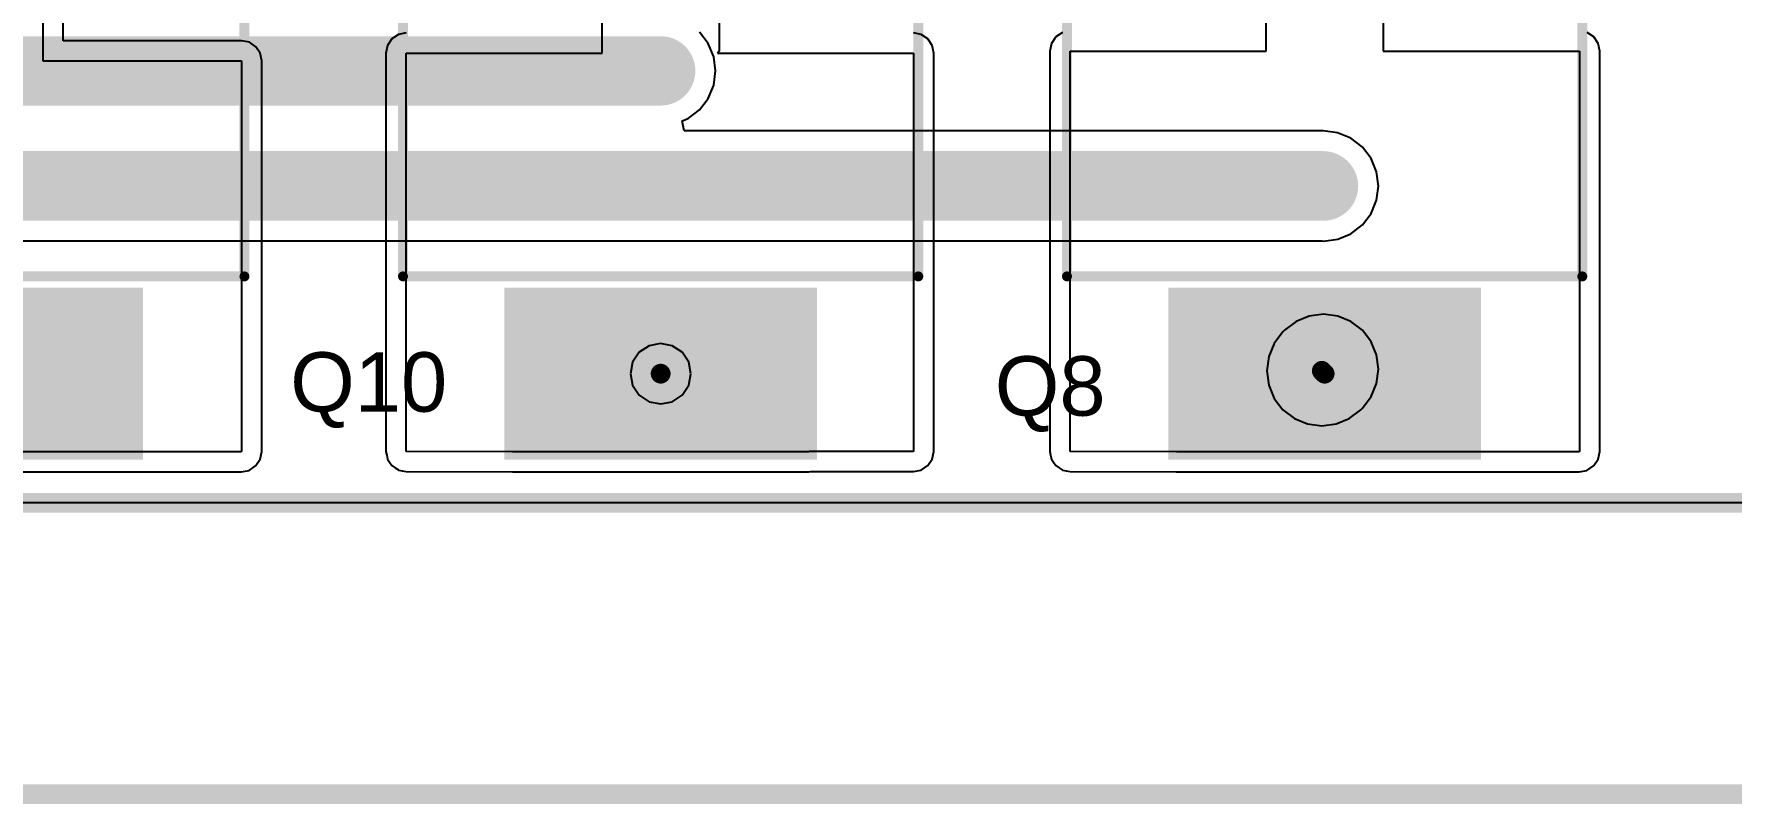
# Model space of a CAD drawing. Header units: inches. Extents: x -0.24 to 5.71, y -0.19 to 1.19.
# Drawn here: x 0.795 to 1.651, y -0.145 to 0.244 of the extents above; entities that cross this region are included whole.
import ezdxf

# ---------------------------------------------------------------- set-up
doc = ezdxf.new("R2010")
doc.units = ezdxf.units.IN
doc.header["$MEASUREMENT"] = 0
for name, color, linetype in [('Board Outline', 216, 'Continuous'), ('Bottom Layer', 5, 'Continuous'), ('Bottom Solder', 6, 'Continuous'), ('Top Layer', 1, 'Continuous'), ('Top Overlay', 2, 'Continuous'), ('Top Paste', 8, 'Continuous'), ('Top Solder', 216, 'Continuous'), ('Via Holes', 16, 'Continuous')]:
    doc.layers.add(name, color=color, linetype=linetype)
doc.styles.add('Arial', font='', dxfattribs={"height": 0.2})
doc.styles.get('Arial').set_extended_font_data('Arial')

# ---------------------------------------------------------------- blocks, each defined once
blk = doc.blocks.new('SOT__223_37')
at = {"layer": 'Top Layer'}
for points in [[(-0.07480315, 0.1594489), (0.07480315, 0.1594489), (0.07480315, 0.0807087), (-0.07480315, 0.0807087)], [(-0.12007875, -0.0807086), (-0.06102365, -0.0807086), (-0.06102365, -0.1594488), (-0.12007875, -0.1594488)], [(-0.02952755, -0.0807086), (0.02952755, -0.0807086), (0.02952755, -0.1594488), (-0.02952755, -0.1594488)], [(0.06102365, -0.0807086), (0.12007875, -0.0807086), (0.12007875, -0.1594488), (0.06102365, -0.1594488)]]:
    blk.add_hatch(color=1, dxfattribs=at).paths.add_polyline_path(points)
at = {"layer": 'Top Paste'}
for points in [[(-0.07480315, 0.1594489), (0.07480315, 0.1594489), (0.07480315, 0.0807087), (-0.07480315, 0.0807087)], [(-0.12007875, -0.0807086), (-0.06102365, -0.0807086), (-0.06102365, -0.1594488), (-0.12007875, -0.1594488)], [(-0.02952755, -0.0807086), (0.02952755, -0.0807086), (0.02952755, -0.1594488), (-0.02952755, -0.1594488)], [(0.06102365, -0.0807086), (0.12007875, -0.0807086), (0.12007875, -0.1594488), (0.06102365, -0.1594488)]]:
    blk.add_hatch(color=8, dxfattribs=at).paths.add_polyline_path(points)
at = {"layer": 'Top Solder'}
for points in [[(-0.07880315, 0.1634489), (0.07880315, 0.1634489), (0.07880315, 0.0767087), (-0.07880315, 0.0767087)], [(-0.12407875, -0.0767086), (-0.05702365, -0.0767086), (-0.05702365, -0.1634488), (-0.12407875, -0.1634488)], [(-0.03352755, -0.0767086), (0.03352755, -0.0767086), (0.03352755, -0.1634488), (-0.03352755, -0.1634488)], [(0.05702365, -0.0767086), (0.12407875, -0.0767086), (0.12407875, -0.1634488), (0.05702365, -0.1634488)]]:
    blk.add_hatch(color=216, dxfattribs=at).paths.add_polyline_path(points)
at = {"layer": 'Top Overlay'}
for points in [[(0.13, 0.071, 0.005, 0.005, 0), (-0.13, 0.071, 0.005, 0.005, 0)], [(-0.13, 0.071, 0.005, 0.005, 0), (-0.13, -0.072, 0.005, 0.005, 0)], [(0.13, 0.071, 0.005, 0.005, 0), (0.13, -0.072, 0.005, 0.005, 0)], [(0.13, -0.072, 0.005, 0.005, 0), (-0.13, -0.072, 0.005, 0.005, 0)], [(-0.127, -0.121, 0.007874, 0.007874, 0), (-0.132, -0.116, 0.007874, 0.007874, 0)], [(-0.132, -0.116, 0.007874, 0.007874, 0), (-0.132, -0.126, 0.007874, 0.007874, 0)], [(-0.127, -0.121, 0.007874, 0.007874, 0), (-0.132, -0.126, 0.007874, 0.007874, 0)]]:
    blk.add_lwpolyline(points, format="xyseb", dxfattribs=at)
for points in [[(-0.13125, 0.071, 0.0025, 0.0025, 1), (-0.12875, 0.071, 0.0025, 0.0025, 1)], [(-0.13125, 0.071, 0.0025, 0.0025, 1), (-0.12875, 0.071, 0.0025, 0.0025, 1)], [(0.12875, 0.071, 0.0025, 0.0025, 1), (0.13125, 0.071, 0.0025, 0.0025, 1)], [(0.12875, 0.071, 0.0025, 0.0025, 1), (0.13125, 0.071, 0.0025, 0.0025, 1)], [(-0.13125, -0.072, 0.0025, 0.0025, 1), (-0.12875, -0.072, 0.0025, 0.0025, 1)], [(-0.13125, -0.072, 0.0025, 0.0025, 1), (-0.12875, -0.072, 0.0025, 0.0025, 1)], [(0.12875, -0.072, 0.0025, 0.0025, 1), (0.13125, -0.072, 0.0025, 0.0025, 1)], [(0.12875, -0.072, 0.0025, 0.0025, 1), (0.13125, -0.072, 0.0025, 0.0025, 1)], [(-0.1339685, -0.116, 0.003937, 0.003937, 1), (-0.1300315, -0.116, 0.003937, 0.003937, 1)], [(-0.1339685, -0.116, 0.003937, 0.003937, 1), (-0.1300315, -0.116, 0.003937, 0.003937, 1)], [(-0.1289685, -0.121, 0.003937, 0.003937, 1), (-0.1250315, -0.121, 0.003937, 0.003937, 1)], [(-0.1289685, -0.121, 0.003937, 0.003937, 1), (-0.1250315, -0.121, 0.003937, 0.003937, 1)], [(-0.1339685, -0.126, 0.003937, 0.003937, 1), (-0.1300315, -0.126, 0.003937, 0.003937, 1)], [(-0.1339685, -0.126, 0.003937, 0.003937, 1), (-0.1300315, -0.126, 0.003937, 0.003937, 1)]]:
    blk.add_lwpolyline(points, format="xyseb", close=True, dxfattribs=at)
blk = doc.blocks.new('SOT__223_39')
at = {"layer": 'Top Layer'}
for points in [[(-0.07480315, 0.1594489), (0.07480315, 0.1594489), (0.07480315, 0.0807087), (-0.07480315, 0.0807087)], [(-0.12007875, -0.0807086), (-0.06102365, -0.0807086), (-0.06102365, -0.1594488), (-0.12007875, -0.1594488)], [(-0.02952755, -0.0807086), (0.02952755, -0.0807086), (0.02952755, -0.1594488), (-0.02952755, -0.1594488)], [(0.06102365, -0.0807086), (0.12007875, -0.0807086), (0.12007875, -0.1594488), (0.06102365, -0.1594488)]]:
    blk.add_hatch(color=1, dxfattribs=at).paths.add_polyline_path(points)
at = {"layer": 'Top Paste'}
for points in [[(-0.07480315, 0.1594489), (0.07480315, 0.1594489), (0.07480315, 0.0807087), (-0.07480315, 0.0807087)], [(-0.12007875, -0.0807086), (-0.06102365, -0.0807086), (-0.06102365, -0.1594488), (-0.12007875, -0.1594488)], [(-0.02952755, -0.0807086), (0.02952755, -0.0807086), (0.02952755, -0.1594488), (-0.02952755, -0.1594488)], [(0.06102365, -0.0807086), (0.12007875, -0.0807086), (0.12007875, -0.1594488), (0.06102365, -0.1594488)]]:
    blk.add_hatch(color=8, dxfattribs=at).paths.add_polyline_path(points)
at = {"layer": 'Top Solder'}
for points in [[(-0.07880315, 0.1634489), (0.07880315, 0.1634489), (0.07880315, 0.0767087), (-0.07880315, 0.0767087)], [(-0.12407875, -0.0767086), (-0.05702365, -0.0767086), (-0.05702365, -0.1634488), (-0.12407875, -0.1634488)], [(-0.03352755, -0.0767086), (0.03352755, -0.0767086), (0.03352755, -0.1634488), (-0.03352755, -0.1634488)], [(0.05702365, -0.0767086), (0.12407875, -0.0767086), (0.12407875, -0.1634488), (0.05702365, -0.1634488)]]:
    blk.add_hatch(color=216, dxfattribs=at).paths.add_polyline_path(points)
at = {"layer": 'Top Overlay'}
for points in [[(0.13, 0.071, 0.005, 0.005, 0), (-0.13, 0.071, 0.005, 0.005, 0)], [(-0.13, 0.071, 0.005, 0.005, 0), (-0.13, -0.072, 0.005, 0.005, 0)], [(0.13, 0.071, 0.005, 0.005, 0), (0.13, -0.072, 0.005, 0.005, 0)], [(0.13, -0.072, 0.005, 0.005, 0), (-0.13, -0.072, 0.005, 0.005, 0)], [(-0.127, -0.121, 0.007874, 0.007874, 0), (-0.132, -0.116, 0.007874, 0.007874, 0)], [(-0.132, -0.116, 0.007874, 0.007874, 0), (-0.132, -0.126, 0.007874, 0.007874, 0)], [(-0.127, -0.121, 0.007874, 0.007874, 0), (-0.132, -0.126, 0.007874, 0.007874, 0)]]:
    blk.add_lwpolyline(points, format="xyseb", dxfattribs=at)
for points in [[(-0.13125, 0.071, 0.0025, 0.0025, 1), (-0.12875, 0.071, 0.0025, 0.0025, 1)], [(-0.13125, 0.071, 0.0025, 0.0025, 1), (-0.12875, 0.071, 0.0025, 0.0025, 1)], [(0.12875, 0.071, 0.0025, 0.0025, 1), (0.13125, 0.071, 0.0025, 0.0025, 1)], [(0.12875, 0.071, 0.0025, 0.0025, 1), (0.13125, 0.071, 0.0025, 0.0025, 1)], [(-0.13125, -0.072, 0.0025, 0.0025, 1), (-0.12875, -0.072, 0.0025, 0.0025, 1)], [(-0.13125, -0.072, 0.0025, 0.0025, 1), (-0.12875, -0.072, 0.0025, 0.0025, 1)], [(0.12875, -0.072, 0.0025, 0.0025, 1), (0.13125, -0.072, 0.0025, 0.0025, 1)], [(0.12875, -0.072, 0.0025, 0.0025, 1), (0.13125, -0.072, 0.0025, 0.0025, 1)], [(-0.1339685, -0.116, 0.003937, 0.003937, 1), (-0.1300315, -0.116, 0.003937, 0.003937, 1)], [(-0.1339685, -0.116, 0.003937, 0.003937, 1), (-0.1300315, -0.116, 0.003937, 0.003937, 1)], [(-0.1289685, -0.121, 0.003937, 0.003937, 1), (-0.1250315, -0.121, 0.003937, 0.003937, 1)], [(-0.1289685, -0.121, 0.003937, 0.003937, 1), (-0.1250315, -0.121, 0.003937, 0.003937, 1)], [(-0.1339685, -0.126, 0.003937, 0.003937, 1), (-0.1300315, -0.126, 0.003937, 0.003937, 1)], [(-0.1339685, -0.126, 0.003937, 0.003937, 1), (-0.1300315, -0.126, 0.003937, 0.003937, 1)]]:
    blk.add_lwpolyline(points, format="xyseb", close=True, dxfattribs=at)
blk = doc.blocks.new('SOT__223_41')
at = {"layer": 'Top Layer'}
for points in [[(-0.07480315, 0.1594489), (0.07480315, 0.1594489), (0.07480315, 0.0807087), (-0.07480315, 0.0807087)], [(-0.12007875, -0.0807086), (-0.06102365, -0.0807086), (-0.06102365, -0.1594488), (-0.12007875, -0.1594488)], [(-0.02952755, -0.0807086), (0.02952755, -0.0807086), (0.02952755, -0.1594488), (-0.02952755, -0.1594488)], [(0.06102365, -0.0807086), (0.12007875, -0.0807086), (0.12007875, -0.1594488), (0.06102365, -0.1594488)]]:
    blk.add_hatch(color=1, dxfattribs=at).paths.add_polyline_path(points)
at = {"layer": 'Top Paste'}
for points in [[(-0.07480315, 0.1594489), (0.07480315, 0.1594489), (0.07480315, 0.0807087), (-0.07480315, 0.0807087)], [(-0.12007875, -0.0807086), (-0.06102365, -0.0807086), (-0.06102365, -0.1594488), (-0.12007875, -0.1594488)], [(-0.02952755, -0.0807086), (0.02952755, -0.0807086), (0.02952755, -0.1594488), (-0.02952755, -0.1594488)], [(0.06102365, -0.0807086), (0.12007875, -0.0807086), (0.12007875, -0.1594488), (0.06102365, -0.1594488)]]:
    blk.add_hatch(color=8, dxfattribs=at).paths.add_polyline_path(points)
at = {"layer": 'Top Solder'}
for points in [[(-0.07880315, 0.1634489), (0.07880315, 0.1634489), (0.07880315, 0.0767087), (-0.07880315, 0.0767087)], [(-0.12407875, -0.0767086), (-0.05702365, -0.0767086), (-0.05702365, -0.1634488), (-0.12407875, -0.1634488)], [(-0.03352755, -0.0767086), (0.03352755, -0.0767086), (0.03352755, -0.1634488), (-0.03352755, -0.1634488)], [(0.05702365, -0.0767086), (0.12407875, -0.0767086), (0.12407875, -0.1634488), (0.05702365, -0.1634488)]]:
    blk.add_hatch(color=216, dxfattribs=at).paths.add_polyline_path(points)
at = {"layer": 'Top Overlay'}
for points in [[(0.13, 0.071, 0.005, 0.005, 0), (-0.13, 0.071, 0.005, 0.005, 0)], [(-0.13, 0.071, 0.005, 0.005, 0), (-0.13, -0.072, 0.005, 0.005, 0)], [(0.13, 0.071, 0.005, 0.005, 0), (0.13, -0.072, 0.005, 0.005, 0)], [(0.13, -0.072, 0.005, 0.005, 0), (-0.13, -0.072, 0.005, 0.005, 0)], [(-0.127, -0.121, 0.007874, 0.007874, 0), (-0.132, -0.116, 0.007874, 0.007874, 0)], [(-0.132, -0.116, 0.007874, 0.007874, 0), (-0.132, -0.126, 0.007874, 0.007874, 0)], [(-0.127, -0.121, 0.007874, 0.007874, 0), (-0.132, -0.126, 0.007874, 0.007874, 0)]]:
    blk.add_lwpolyline(points, format="xyseb", dxfattribs=at)
for points in [[(-0.13125, 0.071, 0.0025, 0.0025, 1), (-0.12875, 0.071, 0.0025, 0.0025, 1)], [(-0.13125, 0.071, 0.0025, 0.0025, 1), (-0.12875, 0.071, 0.0025, 0.0025, 1)], [(0.12875, 0.071, 0.0025, 0.0025, 1), (0.13125, 0.071, 0.0025, 0.0025, 1)], [(0.12875, 0.071, 0.0025, 0.0025, 1), (0.13125, 0.071, 0.0025, 0.0025, 1)], [(-0.13125, -0.072, 0.0025, 0.0025, 1), (-0.12875, -0.072, 0.0025, 0.0025, 1)], [(-0.13125, -0.072, 0.0025, 0.0025, 1), (-0.12875, -0.072, 0.0025, 0.0025, 1)], [(0.12875, -0.072, 0.0025, 0.0025, 1), (0.13125, -0.072, 0.0025, 0.0025, 1)], [(0.12875, -0.072, 0.0025, 0.0025, 1), (0.13125, -0.072, 0.0025, 0.0025, 1)], [(-0.1339685, -0.116, 0.003937, 0.003937, 1), (-0.1300315, -0.116, 0.003937, 0.003937, 1)], [(-0.1339685, -0.116, 0.003937, 0.003937, 1), (-0.1300315, -0.116, 0.003937, 0.003937, 1)], [(-0.1289685, -0.121, 0.003937, 0.003937, 1), (-0.1250315, -0.121, 0.003937, 0.003937, 1)], [(-0.1289685, -0.121, 0.003937, 0.003937, 1), (-0.1250315, -0.121, 0.003937, 0.003937, 1)], [(-0.1339685, -0.126, 0.003937, 0.003937, 1), (-0.1300315, -0.126, 0.003937, 0.003937, 1)], [(-0.1339685, -0.126, 0.003937, 0.003937, 1), (-0.1300315, -0.126, 0.003937, 0.003937, 1)]]:
    blk.add_lwpolyline(points, format="xyseb", close=True, dxfattribs=at)

msp = doc.modelspace()

# ---------------------------------------------------------------- hatches: boundary and pattern name
at = {"layer": 'Bottom Layer'}
h = msp.add_hatch(color=5, dxfattribs=at)
edge = h.paths.add_edge_path()
edge.add_arc((1.1114182, 0.225), 0.011811, 0, 360)
h = msp.add_hatch(color=5, dxfattribs=at)
edge = h.paths.add_edge_path()
edge.add_arc((1.445847, 0.166878), 0.011811, 0, 360)
at = {"layer": 'Bottom Solder'}
h = msp.add_hatch(color=6, dxfattribs=at)
edge = h.paths.add_edge_path()
edge.add_arc((1.1114182, 0.225), 0.015811, 0, 360)
h = msp.add_hatch(color=6, dxfattribs=at)
edge = h.paths.add_edge_path()
edge.add_arc((1.445847, 0.166878), 0.015811, 0, 360)
at = {"layer": 'Top Layer'}
h = msp.add_hatch(color=1, dxfattribs=at)
edge = h.paths.add_edge_path()
edge.add_arc((1.1114182, 0.225), 0.011811, 0, 360)
h = msp.add_hatch(color=1, dxfattribs=at)
edge = h.paths.add_edge_path()
edge.add_arc((1.445847, 0.166878), 0.011811, 0, 360)
at = {"layer": 'Top Solder'}
h = msp.add_hatch(color=216, dxfattribs=at)
edge = h.paths.add_edge_path()
edge.add_arc((1.1114182, 0.225), 0.015811, 0, 360)
h = msp.add_hatch(color=216, dxfattribs=at)
edge = h.paths.add_edge_path()
edge.add_arc((1.445847, 0.166878), 0.015811, 0, 360)
at = {"layer": 'Via Holes'}
h = msp.add_hatch(color=7, dxfattribs=at)
edge = h.paths.add_edge_path()
edge.add_arc((1.1114182, 0.225), 0.0059055, 0, 360)
h = msp.add_hatch(color=7, dxfattribs=at)
edge = h.paths.add_edge_path()
edge.add_arc((1.445847, 0.166878), 0.0059055, 0, 360)

# ---------------------------------------------------------------- linework, layer by layer
at = {"layer": 'Board Outline'}
for points in [[(0.0002582, 0.007, 0.01, 0.01, 0), (5.709, 0.007, 0.01, 0.01, 0)], [(0.0002582, 0.007, 0.008, 0.008, 0), (5.709, 0.007, 0.008, 0.008, 0)]]:
    msp.add_lwpolyline(points, format="xyseb", dxfattribs=at)
at = {"layer": 'Bottom Layer'}
for p, q in [((1.1354394, 0.2388686), (1.1310314, 0.2446132)), ((1.1382104, 0.2321789), (1.1354394, 0.2388686)), ((1.1391555, 0.225), (1.1382104, 0.2321789)), ((1.1382104, 0.2178211), (1.1391555, 0.225)), ((1.1354394, 0.2111314), (1.1382104, 0.2178211)), ((1.1310314, 0.2053868), (1.1354394, 0.2111314)), ((1.1222897, 0.1997373), (1.1252868, 0.2009788)), ((1.1232842, 0.1947373), (1.1222897, 0.1997373)), ((1.1252868, 0.2009788), (1.1310314, 0.2053868)), ((1.445725, 0.1947373), (1.1232842, 0.1947373)), ((1.4529039, 0.1937922), (1.445725, 0.1947373)), ((1.4595937, 0.1910212), (1.4529039, 0.1937922)), ((1.4653382, 0.1866132), (1.4595937, 0.1910212)), ((1.4654602, 0.1864913), (1.4653382, 0.1866132)), ((1.4698682, 0.1807467), (1.4654602, 0.1864913)), ((1.4726392, 0.1740569), (1.4698682, 0.1807467)), ((1.4735842, 0.166878), (1.4726392, 0.1740569)), ((1.4726391, 0.1596991), (1.4735842, 0.166878)), ((1.4698682, 0.1530093), (1.4726391, 0.1596991)), ((1.4597157, 0.1428568), (1.4654602, 0.1472648)), ((1.4654602, 0.1472648), (1.4698682, 0.1530093)), ((0.27426, 0.1392627), (1.444921, 0.1392627)), ((1.444921, 0.1392627), (1.445847, 0.1391408)), ((1.445847, 0.1391408), (1.4530259, 0.1400859)), ((1.4530259, 0.1400859), (1.4597157, 0.1428568)), ((5.4297061, 0.007), (0.0002582, 0.007))]:
    msp.add_line(p, q, dxfattribs=at)
for points in [[(0.3, 0.225, 0.035, 0.035, 0), (1.1114182, 0.225, 0.035, 0.035, 0)], [(0.27426, 0.167, 0.035, 0.035, 0), (1.445725, 0.167, 0.035, 0.035, 0)], [(1.445725, 0.167, 0.035, 0.035, 0), (1.445847, 0.166878, 0.035, 0.035, 0)]]:
    msp.add_lwpolyline(points, format="xyseb", dxfattribs=at)
for points in [[(1.1026682, 0.225, 0.0175, 0.0175, 1), (1.1201682, 0.225, 0.0175, 0.0175, 1)], [(1.436975, 0.167, 0.0175, 0.0175, 1), (1.454475, 0.167, 0.0175, 0.0175, 1)], [(1.436975, 0.167, 0.0175, 0.0175, 1), (1.454475, 0.167, 0.0175, 0.0175, 1)], [(1.437097, 0.166878, 0.0175, 0.0175, 1), (1.454597, 0.166878, 0.0175, 0.0175, 1)]]:
    msp.add_lwpolyline(points, format="xyseb", close=True, dxfattribs=at)
at = {"layer": 'Top Layer'}
for p, q in [((1.0818945, 0.234), (1.0818945, 0.3517292)), ((1.1409497, 0.3517292), (1.1409497, 0.2348789)), ((1.4168945, 0.235), (1.4168945, 0.2965766)), ((1.4759497, 0.2994273), (1.4759497, 0.235)), ((0.7997628, 0.2718021), (0.7997628, 0.23)), ((0.8099587, 0.2401959), (0.8099587, 0.262989)), ((0.9, 0.2401959), (0.8099587, 0.2401959)), ((0.9039018, 0.2394198), (0.9, 0.2401959)), ((0.9757904, 0.2412096), (0.9735802, 0.2379018)), ((0.9790982, 0.2434198), (0.9757904, 0.2412096)), ((0.983, 0.2441959), (0.9790982, 0.2434198)), ((1.2429018, 0.2434198), (1.239, 0.2441959)), ((1.2462096, 0.2412096), (1.2429018, 0.2434198)), ((1.2484198, 0.2379018), (1.2462096, 0.2412096)), ((1.3107904, 0.2422096), (1.3085802, 0.2389018)), ((1.3140982, 0.2444198), (1.3107904, 0.2422096)), ((1.5822096, 0.2422096), (1.5789018, 0.2444198)), ((1.5844198, 0.2389018), (1.5822096, 0.2422096)), ((0.9072096, 0.2372096), (0.9039018, 0.2394198)), ((0.9094198, 0.2339018), (0.9072096, 0.2372096)), ((0.9101959, 0.23), (0.9094198, 0.2339018)), ((0.9735802, 0.2379018), (0.9728041, 0.234)), ((0.9728041, 0.234), (0.9728041, 0.033)), ((0.983, 0.033), (0.983, 0.234)), ((0.983, 0.234), (1.0818945, 0.234)), ((1.1409497, 0.2348789), (1.1400708, 0.234)), ((1.1400708, 0.234), (1.239, 0.234)), ((1.239, 0.234), (1.239, 0.033)), ((1.2491959, 0.234), (1.2484198, 0.2379018)), ((1.2491959, 0.033), (1.2491959, 0.234)), ((1.3085802, 0.2389018), (1.3078041, 0.235)), ((1.3078041, 0.235), (1.3078041, 0.033)), ((1.318, 0.033), (1.318, 0.235)), ((1.318, 0.235), (1.4168945, 0.235)), ((1.4759497, 0.235), (1.575, 0.235)), ((1.575, 0.235), (1.575, 0.033)), ((1.5851959, 0.235), (1.5844198, 0.2389018)), ((1.5851959, 0.033), (1.5851959, 0.235)), ((0.7997628, 0.23), (0.9, 0.23)), ((0.9, 0.23), (0.9, 0.033)), ((0.9101959, 0.033), (0.9101959, 0.23)), ((1.4319783, 0.0984919), (1.4262337, 0.0940839)), ((1.438668, 0.1012628), (1.4319783, 0.0984919)), ((1.445847, 0.1022079), (1.438668, 0.1012628)), ((1.4530259, 0.1012629), (1.445847, 0.1022079)), ((1.4597157, 0.0984919), (1.4530259, 0.1012629)), ((1.4654602, 0.0940839), (1.4597157, 0.0984919)), ((1.1055655, 0.0863352), (1.1006038, 0.0830199)), ((1.1114182, 0.0874994), (1.1055655, 0.0863352)), ((1.1172709, 0.0863352), (1.1114182, 0.0874994)), ((1.1222326, 0.0830199), (1.1172709, 0.0863352)), ((1.4209788, 0.0874924), (1.4182079, 0.0808027)), ((1.4253868, 0.0932369), (1.4209788, 0.0874924)), ((1.4262337, 0.0940839), (1.4253868, 0.0932369)), ((1.4698682, 0.0883394), (1.4654602, 0.0940839)), ((1.4726392, 0.0816496), (1.4698682, 0.0883394)), ((1.0972885, 0.0780582), (1.0961243, 0.0722055)), ((1.1006038, 0.0830199), (1.0972885, 0.0780582)), ((1.1222365, 0.083016), (1.1222326, 0.0830199)), ((1.1255518, 0.0780543), (1.1222365, 0.083016)), ((1.126716, 0.0722016), (1.1255518, 0.0780543)), ((1.4182079, 0.0808027), (1.4172627, 0.0736237)), ((1.4735842, 0.0744707), (1.4726392, 0.0816496)), ((1.0961243, 0.0722055), (1.0972885, 0.0663528)), ((1.1255518, 0.0663489), (1.126716, 0.0722016)), ((1.4172627, 0.0736237), (1.4182078, 0.0664448)), ((1.4726391, 0.0672917), (1.4735842, 0.0744707)), ((1.0972885, 0.0663528), (1.1006038, 0.0613911)), ((1.1006038, 0.0613911), (1.1006077, 0.0613872)), ((1.1006077, 0.0613872), (1.1055694, 0.0580719)), ((1.1172748, 0.0580719), (1.1222365, 0.0613872)), ((1.1222365, 0.0613872), (1.1255518, 0.0663489)), ((1.4182078, 0.0664448), (1.4209788, 0.059755)), ((1.4654602, 0.0548574), (1.4698682, 0.060602)), ((1.4698682, 0.060602), (1.4726391, 0.0672917)), ((1.1055694, 0.0580719), (1.1114221, 0.0569077)), ((1.1114221, 0.0569077), (1.1172748, 0.0580719)), ((1.4209788, 0.059755), (1.4253868, 0.0540105)), ((1.4253868, 0.0540105), (1.4311313, 0.0496025)), ((1.4588687, 0.0496025), (1.4646132, 0.0540105)), ((1.4646132, 0.0540105), (1.4654602, 0.0548574)), ((1.4311313, 0.0496025), (1.4378211, 0.0468315)), ((1.4378211, 0.0468315), (1.445, 0.0458864)), ((1.445, 0.0458864), (1.452179, 0.0468316)), ((1.452179, 0.0468316), (1.4588687, 0.0496025)), ((0.8998315, 0.0328315), (0.6966189, 0.0328315)), ((0.9, 0.033), (0.8998315, 0.0328315)), ((0.9070411, 0.0256219), (0.9072096, 0.0257904)), ((0.9072096, 0.0257904), (0.9094198, 0.0290982)), ((0.9094198, 0.0290982), (0.9101959, 0.033)), ((0.9728041, 0.033), (0.9731846, 0.0310871)), ((0.9731846, 0.0310871), (0.9735679, 0.0291278)), ((0.9735679, 0.0291278), (0.9735771, 0.029114)), ((0.9735771, 0.029114), (0.9735802, 0.0290982)), ((0.9735802, 0.0290982), (0.9746638, 0.0274764)), ((0.9746638, 0.0274764), (0.9757677, 0.0258131)), ((0.9757677, 0.0258131), (0.9757814, 0.0258039)), ((0.9757814, 0.0258039), (0.9757904, 0.0257904)), ((0.9757904, 0.0257904), (0.9774241, 0.0246988)), ((1.0366189, 0.0328315), (0.983, 0.033)), ((1.1862253, 0.0328315), (1.0366189, 0.0328315)), ((1.1863938, 0.033), (1.1862253, 0.0328315)), ((1.239, 0.033), (1.1863938, 0.033)), ((1.2429018, 0.0235802), (1.2462096, 0.0257904)), ((1.2462096, 0.0257904), (1.2484198, 0.0290982)), ((1.2484198, 0.0290982), (1.2491959, 0.033)), ((1.3078041, 0.033), (1.3081846, 0.0310871)), ((1.3081846, 0.0310871), (1.3085679, 0.0291278)), ((1.3085679, 0.0291278), (1.3085771, 0.029114)), ((1.3085771, 0.029114), (1.3085802, 0.0290982)), ((1.3085802, 0.0290982), (1.3096638, 0.0274764)), ((1.3096638, 0.0274764), (1.3107677, 0.0258131)), ((1.3107677, 0.0258131), (1.3107814, 0.0258039)), ((1.3107814, 0.0258039), (1.3107904, 0.0257904)), ((1.3107904, 0.0257904), (1.3124241, 0.0246988)), ((1.3716189, 0.0328315), (1.318, 0.033)), ((1.5748315, 0.0328315), (1.3716189, 0.0328315)), ((1.575, 0.033), (1.5748315, 0.0328315)), ((1.5820411, 0.0256219), (1.5822096, 0.0257904)), ((1.5822096, 0.0257904), (1.5844198, 0.0290982)), ((1.5844198, 0.0290982), (1.5851959, 0.033)), ((0.6966189, 0.0226356), (0.8998315, 0.0226356)), ((0.8998315, 0.0226356), (0.9037333, 0.0234117)), ((0.9037333, 0.0234117), (0.9070411, 0.0256219)), ((0.9774241, 0.0246988), (0.9790686, 0.0235925)), ((0.9790686, 0.0235925), (0.9790846, 0.0235893)), ((0.9790846, 0.0235893), (0.9790982, 0.0235802)), ((0.9790982, 0.0235802), (0.9810378, 0.0231944)), ((0.9810378, 0.0231944), (0.9829679, 0.0228042)), ((0.9829679, 0.0228042), (1.0365869, 0.0226357)), ((1.0365869, 0.0226357), (1.0366028, 0.0226388)), ((1.0366028, 0.0226388), (1.0366189, 0.0226356)), ((1.0366189, 0.0226356), (1.1862253, 0.0226356)), ((1.1862253, 0.0226356), (1.1870724, 0.0228041)), ((1.1870724, 0.0228041), (1.239, 0.0228041)), ((1.239, 0.0228041), (1.2429018, 0.0235802)), ((1.3124241, 0.0246988), (1.3140686, 0.0235925)), ((1.3140686, 0.0235925), (1.3140846, 0.0235893)), ((1.3140846, 0.0235893), (1.3140982, 0.0235802)), ((1.3140982, 0.0235802), (1.3160378, 0.0231944)), ((1.3160378, 0.0231944), (1.3179679, 0.0228042)), ((1.3179679, 0.0228042), (1.3715869, 0.0226357)), ((1.3715869, 0.0226357), (1.3716028, 0.0226388)), ((1.3716028, 0.0226388), (1.3716189, 0.0226356)), ((1.3716189, 0.0226356), (1.5748315, 0.0226356)), ((1.5748315, 0.0226356), (1.5787333, 0.0234117)), ((1.5787333, 0.0234117), (1.5820411, 0.0256219)), ((3.6736628, 0.007), (0.0002582, 0.007))]:
    msp.add_line(p, q, dxfattribs=at)
for points in [[(1.445, 0.0736237, 0.035, 0.035, 0), (1.445847, 0.0744707, 0.035, 0.035, 0)], [(1.1114182, 0.0722055, 0.01, 0.01, 0), (1.1114221, 0.0722016, 0.01, 0.01, 0)], [(1.445, 0.0736237, 0.01, 0.01, 0), (1.4464221, 0.0722016, 0.01, 0.01, 0)]]:
    msp.add_lwpolyline(points, format="xyseb", dxfattribs=at)
for points in [[(1.43625, 0.0736237, 0.0175, 0.0175, 1), (1.45375, 0.0736237, 0.0175, 0.0175, 1)], [(1.437097, 0.0744707, 0.0175, 0.0175, 1), (1.454597, 0.0744707, 0.0175, 0.0175, 1)], [(1.1089182, 0.0722055, 0.005, 0.005, 1), (1.1139182, 0.0722055, 0.005, 0.005, 1)], [(1.1089221, 0.0722016, 0.005, 0.005, 1), (1.1139221, 0.0722016, 0.005, 0.005, 1)], [(1.4425, 0.0736237, 0.005, 0.005, 1), (1.4475, 0.0736237, 0.005, 0.005, 1)], [(1.4439221, 0.0722016, 0.005, 0.005, 1), (1.4489221, 0.0722016, 0.005, 0.005, 1)]]:
    msp.add_lwpolyline(points, format="xyseb", close=True, dxfattribs=at)
at = {"layer": 'Top Overlay'}
msp.add_lwpolyline([(0.0002582, -0.14, 0.01, 0.01, 0), (2.5277245, -0.14, 0.01, 0.01, 0)], format="xyseb", dxfattribs=at)

# ---------------------------------------------------------------- block references
at = {"rotation": 180}
for name, p in [('SOT__223_37', (0.7714221, 0.1922804)), ('SOT__223_39', (1.1114221, 0.1922804)), ('SOT__223_41', (1.4464221, 0.1922804))]:
    msp.add_blockref(name, p, dxfattribs=at)

# ---------------------------------------------------------------- texts
at = {"layer": 'Top Overlay', "style": 'Arial'}
for s, p in [('Q10', (0.9245122, 0.0530049)), ('Q8', (1.2800081, 0.0510049))]:
    msp.add_text(s, height=0.03, dxfattribs=at).set_placement(p)

doc.saveas('drawing.dxf')
